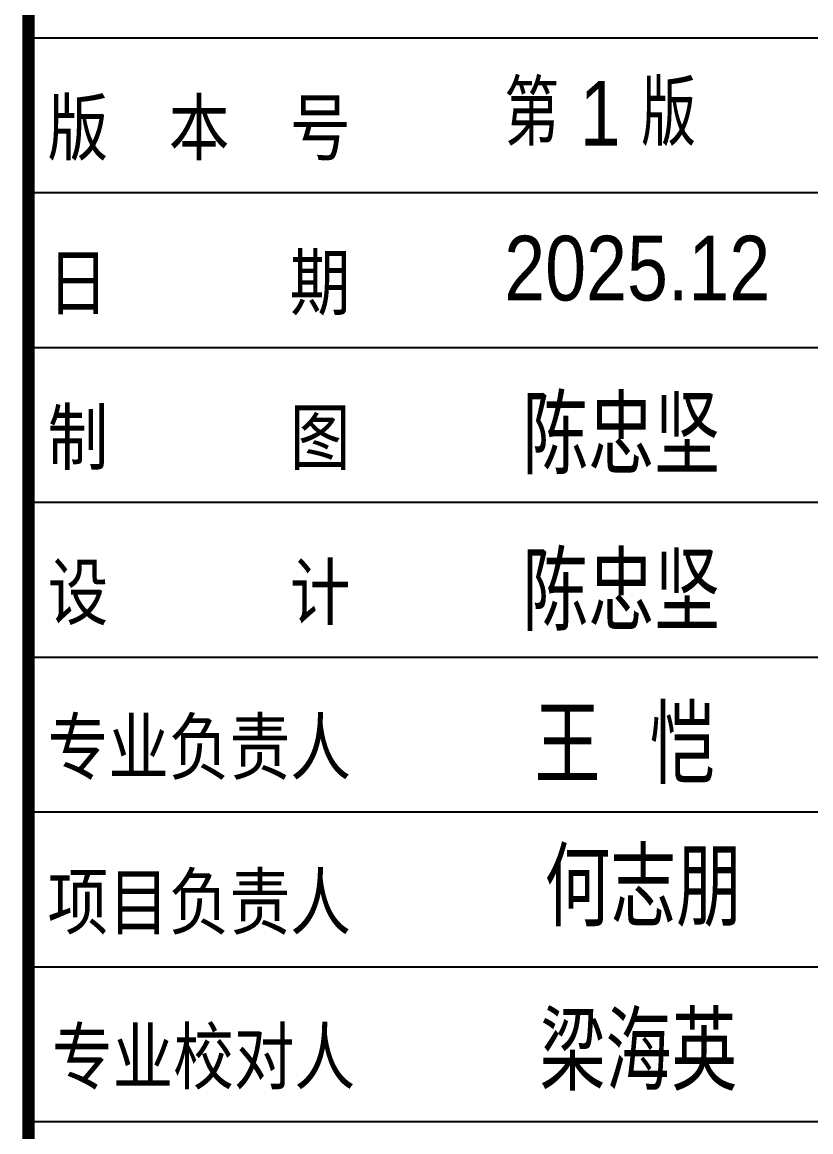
# Model space of a CAD drawing. Extents: x -1041549 to 749950, y -354245 to 17554.
# Drawn here: x -900125 to -895036, y -223543 to -216377 of the extents above; entities that cross this region are included whole.
import ezdxf
from ezdxf.enums import TextEntityAlignment as Align

# ---------------------------------------------------------------- set-up
doc = ezdxf.new("R2010")
doc.units = 0
doc.header["$LTSCALE"] = 1000
doc.header["$MEASUREMENT"] = 0
for name, color, linetype in [('13', 13, 'Continuous'), ('14', 1, 'Continuous'), ('PUB_TITLE', 4, 'Continuous')]:
    doc.layers.add(name, color=color, linetype=linetype)
doc.styles.add('_HZTXT', font='gs_txt.shx', dxfattribs={"width": 0.8, "bigfont": 'HZTXT.shx'})
doc.styles.add('宋体', font='')
doc.styles.get('宋体').set_extended_font_data('宋体')

# ---------------------------------------------------------------- blocks, each defined once
blk = doc.blocks.new('TUQ')
at = {"layer": '14'}
for p, q in [((-9300, 40000), (-9300, 0)), ((-9300, 13320), (0, 13320)), ((-9300, 12320), (0, 12320)), ((-9300, 11320), (0, 11320)), ((-9300, 10320), (0, 10320)), ((-9300, 9320), (0, 9320)), ((-9300, 8320), (0, 8320)), ((-9300, 7320), (0, 7320)), ((-9300, 6320), (0, 6320))]:
    blk.add_line(p, q, dxfattribs=at)
at = {"layer": '13', "color": 7, "style": '_HZTXT', "width": 0.85}
for s, height, p in [('第 1 版', 417.91, (-6229.1, 12623.1)), ('2025.12', 417.91, (-6229.1, 11623.1)), ('陈忠坚', 500, (-6110.8, 10499.6)), ('陈忠坚', 500, (-6110.8, 9489.5)), ('何志朋', 500, (-5969.1, 7579.8)), ('梁海英', 500, (-6000.5, 6520.9))]:
    blk.add_text(s, height=height, dxfattribs=at).set_placement(p)
blk.add_text('王  恺', height=500, dxfattribs=at).set_placement((-5450.9, 8776.2), align=Align.MIDDLE)
at = {"layer": '14', "style": '宋体', "width": 0.82}
for s, p in [('版  本  号', (-9176.1, 12565.7)), ('日      期', (-9176.1, 11565.7)), ('制      图', (-9176.1, 10565.7)), ('设      计', (-9176.1, 9565.7)), ('专业负责人', (-9176.1, 8565.7)), ('项目负责人', (-9176.1, 7565.7)), ('专业校对人', (-9148.6, 6565.7, -24844.8))]:
    blk.add_text(s, height=350, dxfattribs=at).set_placement(p)

msp = doc.modelspace()

# ---------------------------------------------------------------- linework, layer by layer
at = {"layer": 'PUB_TITLE', "const_width": 80}
for points in [[(-900085.3, -229797.8), (-900085.3, -189797.8)], [(-900085.3, -189916.3), (-900085.3, -229797.8)]]:
    msp.add_lwpolyline(points, dxfattribs=at)

# ---------------------------------------------------------------- block references
at = {"layer": '14'}
msp.add_blockref('TUQ', (-890785.2, -229797.8), dxfattribs=at)

doc.saveas('drawing.dxf')
